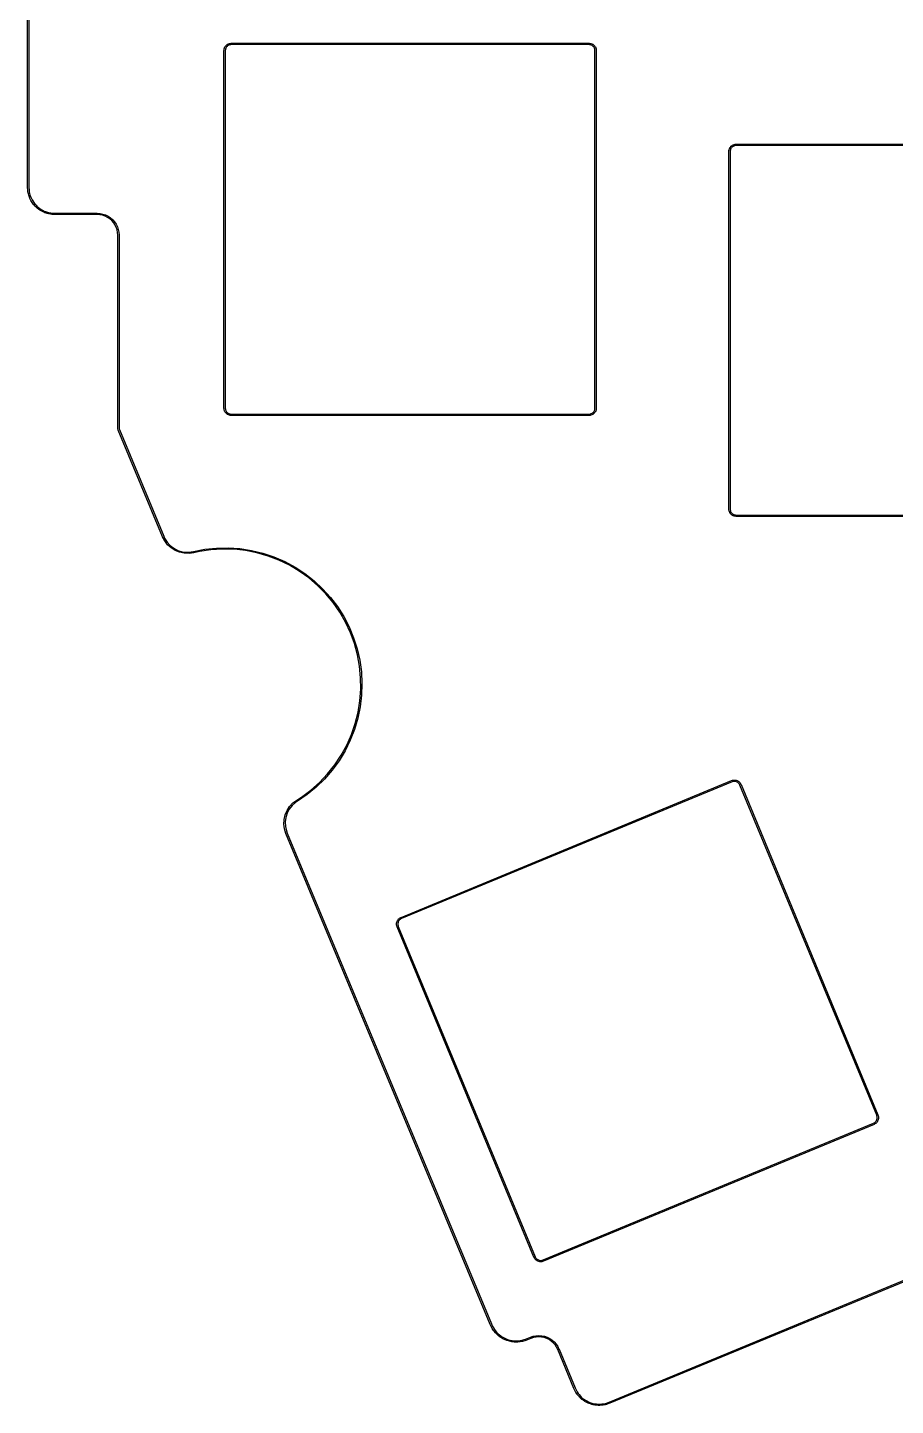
# Model space of a CAD drawing. Header units: millimetres. Extents: x 51 to 193, y -133 to -18.
# Drawn here: x 51.3 to 84.1, y -133 to -81 of the extents above; entities that cross this region are included whole.
import ezdxf

# ---------------------------------------------------------------- set-up
doc = ezdxf.new("R2010")
doc.units = ezdxf.units.MM
doc.layers.add('Edge.Cuts', color=254, linetype='CONTINUOUS', true_color=0xd0d2cd)

msp = doc.modelspace()

# ---------------------------------------------------------------- linework, layer by layer
at = {"layer": 'Edge.Cuts', "linetype": 'CONTINUOUS'}
for p, q in [((51.333, -86.986412), (51.333, -73.012594)), ((51.383, -73.013325), (51.383, -86.98568)), ((58.782707, -81.693611), (58.800875, -81.666421)), ((58.800875, -81.666421), (58.802042, -81.665253)), ((58.802042, -81.665253), (58.802866, -81.663827)), ((58.802866, -81.663827), (58.824427, -81.63924)), ((58.824427, -81.63924), (58.825736, -81.638235)), ((58.825736, -81.638235), (58.82674, -81.636927)), ((58.82674, -81.636927), (58.851327, -81.615365)), ((58.860942, -81.673434), (58.841543, -81.695555)), ((58.851327, -81.615365), (58.852755, -81.61454)), ((58.852755, -81.61454), (58.853921, -81.613375)), ((58.853921, -81.613375), (58.88111, -81.595207)), ((58.883058, -81.65404), (58.860942, -81.673434)), ((58.88111, -81.595207), (58.882634, -81.594575)), ((58.882634, -81.594575), (58.883942, -81.593572)), ((58.907524, -81.637692), (58.883058, -81.65404)), ((58.883942, -81.593572), (58.913272, -81.579108)), ((58.933915, -81.624676), (58.907524, -81.637692)), ((58.913272, -81.579108), (58.914866, -81.57868)), ((58.914866, -81.57868), (58.916293, -81.577857)), ((58.916293, -81.577857), (58.947259, -81.567346)), ((58.961772, -81.61522), (58.933915, -81.624676)), ((58.947259, -81.567346), (58.948892, -81.567131)), ((58.948892, -81.567131), (58.950418, -81.566499)), ((58.950418, -81.566499), (58.98249, -81.560119)), ((58.990644, -81.609477), (58.961772, -81.61522)), ((58.98249, -81.560119), (58.984143, -81.560119)), ((58.984143, -81.560119), (58.985733, -81.559693)), ((58.985733, -81.559693), (59.018365, -81.557554)), ((59.020811, -81.6075), (58.990644, -81.609477)), ((59.018365, -81.557554), (59.019185, -81.557662)), ((59.019185, -81.557662), (59.02, -81.5575)), ((59.02, -81.5575), (72.52, -81.5575)), ((72.519189, -81.6075), (59.020811, -81.6075)), ((72.549355, -81.609477), (72.519189, -81.6075)), ((72.52, -81.5575), (72.520814, -81.557662)), ((72.520814, -81.557662), (72.521635, -81.557554)), ((72.521635, -81.557554), (72.554267, -81.559693)), ((72.578226, -81.61522), (72.549355, -81.609477)), ((72.554267, -81.559693), (72.555857, -81.560119)), ((72.555857, -81.560119), (72.557509, -81.560119)), ((72.557509, -81.560119), (72.589582, -81.566499)), ((72.606078, -81.624674), (72.578226, -81.61522)), ((72.589582, -81.566499), (72.591107, -81.567131)), ((72.591107, -81.567131), (72.592741, -81.567346)), ((72.592741, -81.567346), (72.623706, -81.577857)), ((72.632472, -81.63769), (72.606078, -81.624674)), ((72.623706, -81.577857), (72.625131, -81.57868)), ((72.625131, -81.57868), (72.626729, -81.579108)), ((72.626729, -81.579108), (72.656058, -81.593573)), ((72.656944, -81.654043), (72.632472, -81.63769)), ((72.656058, -81.593573), (72.657364, -81.594575)), ((72.679065, -81.673442), (72.656944, -81.654043)), ((72.657364, -81.594575), (72.658889, -81.595207)), ((72.658889, -81.595207), (72.686079, -81.613375)), ((72.698459, -81.695558), (72.679065, -81.673442)), ((72.686079, -81.613375), (72.687246, -81.614542)), ((72.687246, -81.614542), (72.688673, -81.615366)), ((72.688673, -81.615366), (72.71326, -81.636927)), ((72.71326, -81.636927), (72.714264, -81.638236)), ((72.714264, -81.638236), (72.715573, -81.63924)), ((72.715573, -81.63924), (72.737135, -81.663827)), ((72.737135, -81.663827), (72.737959, -81.665255)), ((72.737959, -81.665255), (72.739125, -81.666421)), ((72.739125, -81.666421), (72.757293, -81.69361)), ((58.745, -81.8325), (58.745162, -81.831685)), ((58.745, -95.3325), (58.745, -81.8325)), ((58.745054, -81.830865), (58.747193, -81.798233)), ((58.745162, -81.831685), (58.745054, -81.830865)), ((58.747193, -81.798233), (58.747619, -81.796642)), ((58.747619, -81.794991), (58.753999, -81.762918)), ((58.747619, -81.796642), (58.747619, -81.794991)), ((58.753999, -81.762918), (58.754631, -81.761392)), ((58.754631, -81.761392), (58.754846, -81.759759)), ((58.754846, -81.759759), (58.765357, -81.728794)), ((58.765357, -81.728794), (58.76618, -81.727368)), ((58.76618, -81.727368), (58.766608, -81.725771)), ((58.766608, -81.725771), (58.781073, -81.696442)), ((58.781073, -81.696442), (58.782075, -81.695135)), ((58.782075, -81.695135), (58.782707, -81.693611)), ((58.796977, -81.803144), (58.795, -81.833311)), ((58.795, -81.833311), (58.795, -95.331688)), ((58.80272, -81.774273), (58.796977, -81.803144)), ((58.812174, -81.746421), (58.80272, -81.774273)), ((58.82519, -81.720027), (58.812174, -81.746421)), ((58.841543, -81.695555), (58.82519, -81.720027)), ((72.714807, -81.720024), (72.698459, -81.695558)), ((72.727823, -81.746415), (72.714807, -81.720024)), ((72.737279, -81.774272), (72.727823, -81.746415)), ((72.743022, -81.803144), (72.737279, -81.774272)), ((72.745, -81.833311), (72.743022, -81.803144)), ((72.745, -95.331688), (72.745, -81.833311)), ((72.757293, -81.69361), (72.757924, -81.695134)), ((72.757924, -81.695134), (72.758928, -81.696442)), ((72.758928, -81.696442), (72.773392, -81.725772)), ((72.773392, -81.725772), (72.773819, -81.727366)), ((72.773819, -81.727366), (72.774643, -81.728793)), ((72.774643, -81.728793), (72.785154, -81.759759)), ((72.785154, -81.759759), (72.785368, -81.761392)), ((72.785368, -81.761392), (72.786001, -81.762918)), ((72.786001, -81.762918), (72.792381, -81.79499)), ((72.792381, -81.79499), (72.792381, -81.796642)), ((72.792381, -81.796642), (72.792807, -81.798233)), ((72.792807, -81.798233), (72.794946, -81.830865)), ((72.794946, -81.830865), (72.794837, -81.831685)), ((72.794837, -81.831685), (72.795, -81.8325)), ((72.795, -81.8325), (72.795, -95.3325)), ((77.795, -85.6425), (77.795162, -85.641685)), ((77.795, -99.1425), (77.795, -85.6425)), ((77.795054, -85.640865), (77.797193, -85.608233)), ((77.795162, -85.641685), (77.795054, -85.640865)), ((77.797193, -85.608233), (77.797619, -85.606642)), ((77.797619, -85.604991), (77.803999, -85.572918)), ((77.797619, -85.606642), (77.797619, -85.604991)), ((77.803999, -85.572918), (77.804631, -85.571392)), ((77.804631, -85.571392), (77.804846, -85.569759)), ((77.804846, -85.569759), (77.815357, -85.538794)), ((77.815357, -85.538794), (77.81618, -85.537368)), ((77.81618, -85.537368), (77.816608, -85.535771)), ((77.816608, -85.535771), (77.831073, -85.506442)), ((77.831073, -85.506442), (77.832075, -85.505135)), ((77.832075, -85.505135), (77.832707, -85.503611)), ((77.832707, -85.503611), (77.850875, -85.476421)), ((77.846977, -85.613144), (77.845, -85.643311)), ((77.845, -85.643311), (77.845, -99.141688)), ((77.85272, -85.584273), (77.846977, -85.613144)), ((77.850875, -85.476421), (77.852042, -85.475253)), ((77.852042, -85.475253), (77.852866, -85.473827)), ((77.862174, -85.556421), (77.85272, -85.584273)), ((77.852866, -85.473827), (77.874427, -85.44924)), ((77.87519, -85.530027), (77.862174, -85.556421)), ((77.874427, -85.44924), (77.875736, -85.448235)), ((77.891543, -85.505555), (77.87519, -85.530027)), ((77.875736, -85.448235), (77.87674, -85.446927)), ((77.87674, -85.446927), (77.901327, -85.425365)), ((77.910942, -85.483434), (77.891543, -85.505555)), ((77.901327, -85.425365), (77.902755, -85.42454)), ((77.902755, -85.42454), (77.903921, -85.423375)), ((77.903921, -85.423375), (77.93111, -85.405207)), ((77.933058, -85.46404), (77.910942, -85.483434)), ((77.93111, -85.405207), (77.932634, -85.404575)), ((77.932634, -85.404575), (77.933942, -85.403572)), ((77.957524, -85.447692), (77.933058, -85.46404)), ((77.933942, -85.403572), (77.963272, -85.389108)), ((77.983915, -85.434676), (77.957524, -85.447692)), ((77.963272, -85.389108), (77.964866, -85.38868)), ((77.964866, -85.38868), (77.966293, -85.387857)), ((77.966293, -85.387857), (77.997259, -85.377346)), ((78.011772, -85.42522), (77.983915, -85.434676)), ((77.997259, -85.377346), (77.998892, -85.377131)), ((77.998892, -85.377131), (78.000418, -85.376499)), ((78.000418, -85.376499), (78.03249, -85.370119)), ((78.040644, -85.419477), (78.011772, -85.42522)), ((78.03249, -85.370119), (78.034143, -85.370119)), ((78.034143, -85.370119), (78.035733, -85.369693)), ((78.035733, -85.369693), (78.068365, -85.367554)), ((78.070811, -85.4175), (78.040644, -85.419477)), ((78.068365, -85.367554), (78.069185, -85.367662)), ((78.069185, -85.367662), (78.07, -85.3675)), ((78.07, -85.3675), (91.57, -85.3675)), ((91.569189, -85.4175), (78.070811, -85.4175)), ((51.333143, -86.987134), (51.333, -86.986412)), ((51.333042, -86.987865), (51.333143, -86.987134)), ((51.339884, -87.105349), (51.333042, -86.987865)), ((51.340116, -87.106241), (51.339884, -87.105349)), ((51.340056, -87.107159), (51.340116, -87.106241)), ((51.346878, -87.158978), (51.340056, -87.107159)), ((51.347144, -87.159761), (51.346878, -87.158978)), ((51.347144, -87.160592), (51.347144, -87.159761)), ((51.362445, -87.237513), (51.347144, -87.160592)), ((51.362762, -87.23828), (51.362445, -87.237513)), ((51.362817, -87.239106), (51.362762, -87.23828)), ((51.376344, -87.289591), (51.362817, -87.239106)), ((51.37671, -87.290334), (51.376344, -87.289591)), ((51.376819, -87.291157), (51.37671, -87.290334)), ((51.402029, -87.365423), (51.376819, -87.291157)), ((51.383, -86.98568), (51.389747, -87.10154)), ((51.389747, -87.10154), (51.396342, -87.151633)), ((51.396342, -87.151633), (51.411326, -87.226964)), ((51.402443, -87.36614), (51.402029, -87.365423)), ((51.402605, -87.366954), (51.402443, -87.36614)), ((51.422607, -87.415243), (51.402605, -87.366954)), ((51.411326, -87.226964), (51.424427, -87.275859)), ((51.424427, -87.275859), (51.44911, -87.348572)), ((51.44911, -87.348572), (51.468487, -87.39535)), ((51.468487, -87.39535), (51.502454, -87.464231)), ((51.423067, -87.415932), (51.422607, -87.415243)), ((51.423282, -87.416732), (51.423067, -87.415932)), ((51.457969, -87.487072), (51.423282, -87.416732)), ((51.458474, -87.487731), (51.457969, -87.487072)), ((51.458741, -87.488515), (51.458474, -87.487731)), ((51.484875, -87.533779), (51.458741, -87.488515)), ((51.48542, -87.5344), (51.484875, -87.533779)), ((51.485738, -87.535168), (51.48542, -87.5344)), ((51.52931, -87.600378), (51.485738, -87.535168)), ((51.502454, -87.464231), (51.527768, -87.508072)), ((51.527768, -87.508072), (51.570426, -87.571915)), ((51.529896, -87.600964), (51.52931, -87.600378)), ((51.530263, -87.601708), (51.529896, -87.600964)), ((51.56208, -87.643174), (51.530263, -87.601708)), ((51.562703, -87.64372), (51.56208, -87.643174)), ((51.563118, -87.644439), (51.562703, -87.64372)), ((51.614829, -87.703404), (51.563118, -87.644439)), ((51.570426, -87.571915), (51.601248, -87.612085)), ((51.601248, -87.612085), (51.651872, -87.669811)), ((51.615486, -87.703908), (51.614829, -87.703404)), ((51.615947, -87.704598), (51.615486, -87.703908)), ((51.652906, -87.741556), (51.615947, -87.704598)), ((51.651872, -87.669811), (51.687676, -87.705616)), ((51.653593, -87.742015), (51.652906, -87.741556)), ((51.654099, -87.742674), (51.653593, -87.742015)), ((51.713065, -87.794385), (51.654099, -87.742674)), ((51.687676, -87.705616), (51.745417, -87.756254)), ((51.713781, -87.794798), (51.713065, -87.794385)), ((51.714329, -87.795423), (51.713781, -87.794798)), ((51.755795, -87.82724), (51.714329, -87.795423)), ((51.745417, -87.756254), (51.785584, -87.787074)), ((51.756538, -87.827606), (51.755795, -87.82724)), ((51.757125, -87.828193), (51.756538, -87.827606)), ((51.822334, -87.871764), (51.757125, -87.828193)), ((51.785584, -87.787074), (51.84944, -87.829741)), ((51.823101, -87.872081), (51.822334, -87.871764)), ((51.823724, -87.872628), (51.823101, -87.872081)), ((51.868988, -87.898763), (51.823724, -87.872628)), ((51.84944, -87.829741), (51.89327, -87.855047)), ((51.869773, -87.899029), (51.868988, -87.898763)), ((51.870431, -87.899534), (51.869773, -87.899029)), ((51.940771, -87.934221), (51.870431, -87.899534)), ((51.89327, -87.855047), (51.962152, -87.889015)), ((51.962152, -87.889015), (52.008935, -87.908393)), ((52.008935, -87.908393), (52.081643, -87.933075)), ((51.941571, -87.934435), (51.940771, -87.934221)), ((51.942261, -87.934896), (51.941571, -87.934435)), ((51.990549, -87.954898), (51.942261, -87.934896)), ((51.991362, -87.955059), (51.990549, -87.954898)), ((51.99208, -87.955474), (51.991362, -87.955059)), ((52.066346, -87.980684), (51.99208, -87.955474)), ((52.067168, -87.980792), (52.066346, -87.980684)), ((52.067912, -87.981159), (52.067168, -87.980792)), ((52.118397, -87.994686), (52.067912, -87.981159)), ((52.081643, -87.933075), (52.130538, -87.946176)), ((52.119222, -87.99474), (52.118397, -87.994686)), ((52.11999, -87.995058), (52.119222, -87.99474)), ((52.196911, -88.010359), (52.11999, -87.995058)), ((52.130538, -87.946176), (52.205869, -87.96116)), ((52.197741, -88.010359), (52.196911, -88.010359)), ((52.198525, -88.010625), (52.197741, -88.010359)), ((52.250344, -88.017447), (52.198525, -88.010625)), ((52.205869, -87.96116), (52.255962, -87.967755)), ((52.251261, -88.017386), (52.250344, -88.017447)), ((52.252154, -88.017619), (52.251261, -88.017386)), ((52.369637, -88.024461), (52.252154, -88.017619)), ((52.255962, -87.967755), (52.371826, -87.974503)), ((52.370364, -88.024359), (52.369637, -88.024461)), ((52.371083, -88.024503), (52.370364, -88.024359)), ((53.959886, -88.024999), (52.371083, -88.024503)), ((52.371826, -87.974503), (53.960725, -87.975)), ((54.061851, -88.031681), (53.959886, -88.024999)), ((53.960725, -87.975), (53.961532, -87.97516)), ((53.961532, -87.97516), (53.962352, -87.975053)), ((53.962352, -87.975053), (54.066753, -87.981895)), ((54.16125, -88.051449), (54.061851, -88.031681)), ((54.066753, -87.981895), (54.068343, -87.982321)), ((54.068343, -87.982321), (54.069994, -87.982321)), ((54.069994, -87.982321), (54.17261, -88.002729)), ((54.257223, -88.084021), (54.16125, -88.051449)), ((54.17261, -88.002729), (54.174133, -88.00336)), ((54.174133, -88.00336), (54.175767, -88.003575)), ((54.175767, -88.003575), (54.274841, -88.037199)), ((54.348123, -88.128837), (54.257223, -88.084021)), ((54.274841, -88.037199), (54.276268, -88.038023)), ((54.276268, -88.038023), (54.277862, -88.03845)), ((54.277862, -88.03845), (54.371701, -88.084715)), ((54.432395, -88.185132), (54.348123, -88.128837)), ((54.371701, -88.084715), (54.37301, -88.085719)), ((54.37301, -88.085719), (54.374533, -88.08635)), ((54.374533, -88.08635), (54.461531, -88.144466)), ((54.508601, -88.251944), (54.432395, -88.185132)), ((54.461531, -88.144466), (54.462697, -88.145631)), ((54.462697, -88.145631), (54.464125, -88.146456)), ((54.464125, -88.146456), (54.542796, -88.215429)), ((54.575439, -88.328132), (54.508601, -88.251944)), ((54.542796, -88.215429), (54.543799, -88.216736)), ((54.543799, -88.216736), (54.545108, -88.21774)), ((54.545108, -88.21774), (54.614105, -88.296389)), ((54.631763, -88.412393), (54.575439, -88.328132)), ((54.614105, -88.296389), (54.61493, -88.297817)), ((54.61493, -88.297817), (54.616096, -88.298983)), ((54.616096, -88.298983), (54.674239, -88.385964)), ((54.676605, -88.503272), (54.631763, -88.412393)), ((54.674239, -88.385964), (54.67487, -88.387487)), ((54.67487, -88.387487), (54.675874, -88.388795)), ((54.675874, -88.388795), (54.722169, -88.482619)), ((54.709205, -88.599233), (54.676605, -88.503272)), ((54.729005, -88.698628), (54.709205, -88.599233)), ((54.722169, -88.482619), (54.722595, -88.48421)), ((54.722595, -88.48421), (54.723421, -88.485639)), ((54.723421, -88.485639), (54.757075, -88.584703)), ((54.735717, -88.800576), (54.729005, -88.698628)), ((54.737985, -96.098036), (54.735717, -88.800576)), ((54.757075, -88.584703), (54.75729, -88.586337)), ((54.75729, -88.586337), (54.757922, -88.587861)), ((54.757922, -88.587861), (54.778362, -88.690469)), ((54.778362, -88.690469), (54.778362, -88.692117)), ((54.778362, -88.692117), (54.77879, -88.693711)), ((54.77879, -88.693711), (54.785663, -88.798109)), ((54.785663, -88.798109), (54.785555, -88.79893)), ((54.785555, -88.79893), (54.785717, -88.799743)), ((54.785717, -88.799743), (54.787984, -96.097196)), ((58.745162, -95.333314), (58.745, -95.3325)), ((58.745054, -95.334135), (58.745162, -95.333314)), ((58.747193, -95.366767), (58.745054, -95.334135)), ((58.747619, -95.368357), (58.747193, -95.366767)), ((58.747619, -95.370009), (58.747619, -95.368357)), ((58.753999, -95.402082), (58.747619, -95.370009)), ((58.754631, -95.403607), (58.753999, -95.402082)), ((58.754846, -95.405241), (58.754631, -95.403607)), ((58.765357, -95.436206), (58.754846, -95.405241)), ((58.76618, -95.437631), (58.765357, -95.436206)), ((58.766608, -95.439229), (58.76618, -95.437631)), ((58.781073, -95.468558), (58.766608, -95.439229)), ((58.782075, -95.469864), (58.781073, -95.468558)), ((58.782707, -95.471389), (58.782075, -95.469864)), ((58.800875, -95.498579), (58.782707, -95.471389)), ((58.795, -95.331688), (58.796977, -95.361855)), ((58.796977, -95.361855), (58.80272, -95.390726)), ((58.802042, -95.499746), (58.800875, -95.498579)), ((58.802866, -95.501173), (58.802042, -95.499746)), ((58.80272, -95.390726), (58.812174, -95.418578)), ((58.824427, -95.52576), (58.802866, -95.501173)), ((58.812174, -95.418578), (58.82519, -95.444972)), ((58.825736, -95.526764), (58.824427, -95.52576)), ((58.82519, -95.444972), (58.841543, -95.469444)), ((58.82674, -95.528073), (58.825736, -95.526764)), ((58.851327, -95.549635), (58.82674, -95.528073)), ((58.841543, -95.469444), (58.860942, -95.491565)), ((58.852755, -95.550459), (58.851327, -95.549635)), ((58.853921, -95.551625), (58.852755, -95.550459)), ((58.88111, -95.569793), (58.853921, -95.551625)), ((58.860942, -95.491565), (58.883058, -95.510959)), ((58.882634, -95.570424), (58.88111, -95.569793)), ((58.883942, -95.571428), (58.882634, -95.570424)), ((58.883058, -95.510959), (58.907524, -95.527307)), ((58.913272, -95.585892), (58.883942, -95.571428)), ((58.907524, -95.527307), (58.933915, -95.540323)), ((58.914866, -95.586319), (58.913272, -95.585892)), ((58.916293, -95.587143), (58.914866, -95.586319)), ((58.947259, -95.597654), (58.916293, -95.587143)), ((58.933915, -95.540323), (58.961772, -95.549779)), ((58.948892, -95.597868), (58.947259, -95.597654)), ((58.950418, -95.598501), (58.948892, -95.597868)), ((58.98249, -95.604881), (58.950418, -95.598501)), ((58.961772, -95.549779), (58.990644, -95.555522)), ((58.984143, -95.604881), (58.98249, -95.604881)), ((58.985733, -95.605307), (58.984143, -95.604881)), ((59.018365, -95.607446), (58.985733, -95.605307)), ((58.990644, -95.555522), (59.020811, -95.5575)), ((59.019185, -95.607337), (59.018365, -95.607446)), ((59.02, -95.6075), (59.019185, -95.607337)), ((72.52, -95.6075), (59.02, -95.6075)), ((59.020811, -95.5575), (72.519189, -95.5575)), ((72.519189, -95.5575), (72.549355, -95.555522)), ((72.520814, -95.607337), (72.52, -95.6075)), ((72.521635, -95.607446), (72.520814, -95.607337)), ((72.554267, -95.605307), (72.521635, -95.607446)), ((72.549355, -95.555522), (72.578226, -95.549779)), ((72.555857, -95.604881), (72.554267, -95.605307)), ((72.557509, -95.604881), (72.555857, -95.604881)), ((72.589582, -95.598501), (72.557509, -95.604881)), ((72.578226, -95.549779), (72.606078, -95.540325)), ((72.591107, -95.597868), (72.589582, -95.598501)), ((72.592741, -95.597654), (72.591107, -95.597868)), ((72.623706, -95.587143), (72.592741, -95.597654)), ((72.606078, -95.540325), (72.632472, -95.527309)), ((72.625131, -95.586319), (72.623706, -95.587143)), ((72.626729, -95.585892), (72.625131, -95.586319)), ((72.656058, -95.571427), (72.626729, -95.585892)), ((72.632472, -95.527309), (72.656944, -95.510956)), ((72.657364, -95.570424), (72.656058, -95.571427)), ((72.656944, -95.510956), (72.679065, -95.491557)), ((72.658889, -95.569793), (72.657364, -95.570424)), ((72.686079, -95.551625), (72.658889, -95.569793)), ((72.679065, -95.491557), (72.698459, -95.469441)), ((72.687246, -95.550457), (72.686079, -95.551625)), ((72.688673, -95.549634), (72.687246, -95.550457)), ((72.71326, -95.528073), (72.688673, -95.549634)), ((72.698459, -95.469441), (72.714807, -95.444975)), ((72.714264, -95.526763), (72.71326, -95.528073)), ((72.715573, -95.52576), (72.714264, -95.526763)), ((72.714807, -95.444975), (72.727823, -95.418584)), ((72.737135, -95.501173), (72.715573, -95.52576)), ((72.727823, -95.418584), (72.737279, -95.390727)), ((72.737959, -95.499744), (72.737135, -95.501173)), ((72.737279, -95.390727), (72.743022, -95.361855)), ((72.739125, -95.498579), (72.737959, -95.499744)), ((72.757293, -95.47139), (72.739125, -95.498579)), ((72.743022, -95.361855), (72.745, -95.331688)), ((72.757924, -95.469865), (72.757293, -95.47139)), ((72.758928, -95.468558), (72.757924, -95.469865)), ((72.773392, -95.439228), (72.758928, -95.468558)), ((72.773819, -95.437633), (72.773392, -95.439228)), ((72.774643, -95.436207), (72.773819, -95.437633)), ((72.785154, -95.405241), (72.774643, -95.436207)), ((72.785368, -95.403607), (72.785154, -95.405241)), ((72.786001, -95.402082), (72.785368, -95.403607)), ((72.792381, -95.37001), (72.786001, -95.402082)), ((72.792807, -95.366767), (72.792381, -95.368357)), ((72.792381, -95.368357), (72.792381, -95.37001)), ((72.794946, -95.334135), (72.792807, -95.366767)), ((72.795, -95.3325), (72.794837, -95.333314)), ((72.794837, -95.333314), (72.794946, -95.334135)), ((54.738147, -96.09885), (54.737985, -96.098036)), ((54.738039, -96.099676), (54.738147, -96.09885)), ((54.73975, -96.125594), (54.738039, -96.099676)), ((54.7406, -96.128762), (54.73975, -96.125594)), ((54.741032, -96.132012), (54.7406, -96.128762)), ((54.74941, -96.156598), (54.741032, -96.132012)), ((54.749826, -96.157318), (54.74941, -96.156598)), ((54.74999, -96.158132), (54.749826, -96.157318)), ((56.425292, -100.187274), (54.74999, -96.158132)), ((54.787984, -96.097196), (54.789424, -96.119008)), ((54.789424, -96.119008), (54.796475, -96.139699)), ((54.796475, -96.139699), (56.47146, -100.168078)), ((77.795162, -99.143314), (77.795, -99.1425)), ((77.795054, -99.144135), (77.795162, -99.143314)), ((77.797193, -99.176767), (77.795054, -99.144135)), ((77.797619, -99.178357), (77.797193, -99.176767)), ((77.797619, -99.180009), (77.797619, -99.178357)), ((77.803999, -99.212082), (77.797619, -99.180009)), ((77.804631, -99.213607), (77.803999, -99.212082)), ((77.804846, -99.215241), (77.804631, -99.213607)), ((77.815357, -99.246206), (77.804846, -99.215241)), ((77.81618, -99.247631), (77.815357, -99.246206)), ((77.816608, -99.249229), (77.81618, -99.247631)), ((77.831073, -99.278558), (77.816608, -99.249229)), ((77.832075, -99.279864), (77.831073, -99.278558)), ((77.832707, -99.281389), (77.832075, -99.279864)), ((77.850875, -99.308579), (77.832707, -99.281389)), ((77.845, -99.141688), (77.846977, -99.171855)), ((77.846977, -99.171855), (77.85272, -99.200726)), ((77.852042, -99.309746), (77.850875, -99.308579)), ((77.852866, -99.311173), (77.852042, -99.309746)), ((77.85272, -99.200726), (77.862174, -99.228578)), ((77.874427, -99.33576), (77.852866, -99.311173)), ((77.862174, -99.228578), (77.87519, -99.254972)), ((77.875736, -99.336764), (77.874427, -99.33576)), ((77.87519, -99.254972), (77.891543, -99.279444)), ((77.87674, -99.338073), (77.875736, -99.336764)), ((77.901327, -99.359635), (77.87674, -99.338073)), ((77.891543, -99.279444), (77.910942, -99.301565)), ((77.902755, -99.360459), (77.901327, -99.359635)), ((77.903921, -99.361625), (77.902755, -99.360459)), ((77.93111, -99.379793), (77.903921, -99.361625)), ((77.910942, -99.301565), (77.933058, -99.320959)), ((77.933058, -99.320959), (77.957524, -99.337307)), ((77.957524, -99.337307), (77.983915, -99.350323)), ((77.983915, -99.350323), (78.011772, -99.359779)), ((78.011772, -99.359779), (78.040644, -99.365522)), ((78.040644, -99.365522), (78.070811, -99.3675)), ((77.932634, -99.380424), (77.93111, -99.379793)), ((77.933942, -99.381428), (77.932634, -99.380424)), ((77.963272, -99.395892), (77.933942, -99.381428)), ((77.964866, -99.396319), (77.963272, -99.395892)), ((77.966293, -99.397143), (77.964866, -99.396319)), ((77.997259, -99.407654), (77.966293, -99.397143)), ((77.998892, -99.407868), (77.997259, -99.407654)), ((78.000418, -99.408501), (77.998892, -99.407868)), ((78.03249, -99.414881), (78.000418, -99.408501)), ((78.034143, -99.414881), (78.03249, -99.414881)), ((78.035733, -99.415307), (78.034143, -99.414881)), ((78.068365, -99.417446), (78.035733, -99.415307)), ((78.069185, -99.417337), (78.068365, -99.417446)), ((78.07, -99.4175), (78.069185, -99.417337)), ((91.57, -99.4175), (78.07, -99.4175)), ((78.070811, -99.3675), (91.569189, -99.3675)), ((56.50878, -100.346854), (56.425292, -100.187274)), ((56.47146, -100.168078), (56.504528, -100.247449)), ((56.504528, -100.247449), (56.597325, -100.392231)), ((56.61891, -100.489357), (56.50878, -100.346854)), ((56.597325, -100.392231), (56.71403, -100.518537)), ((56.752282, -100.610385), (56.61891, -100.489357)), ((56.71403, -100.518537), (56.851041, -100.622465)), ((56.904779, -100.706201), (56.752282, -100.610385)), ((56.851041, -100.622465), (57.004128, -100.700809)), ((57.071692, -100.773847), (56.904779, -100.706201)), ((57.004128, -100.700809), (57.168564, -100.751149)), ((57.247868, -100.811234), (57.071692, -100.773847)), ((57.168564, -100.751149), (57.339272, -100.771931)), ((57.427868, -100.817208), (57.247868, -100.811234)), ((57.339272, -100.771931), (57.510982, -100.762514)), ((57.606136, -100.791585), (57.427868, -100.817208)), ((57.510982, -100.762514), (57.594702, -100.742909)), ((57.594702, -100.742909), (58.02822, -100.660402)), ((57.819065, -100.741611), (57.606136, -100.791585)), ((58.251878, -100.678224), (57.819065, -100.741611)), ((58.02822, -100.660402), (58.467191, -100.61513)), ((58.688518, -100.651942), (58.251878, -100.678224)), ((58.467191, -100.61513), (58.908423, -100.607422)), ((59.125809, -100.662956), (58.688518, -100.651942)), ((58.908423, -100.607422), (59.348708, -100.637333)), ((59.560572, -100.711186), (59.125809, -100.662956)), ((59.348708, -100.637333), (59.784843, -100.704648)), ((59.989645, -100.796282), (59.560572, -100.711186)), ((59.784843, -100.704648), (60.213658, -100.808875)), ((60.409908, -100.917625), (59.989645, -100.796282)), ((60.213658, -100.808875), (60.632033, -100.949257)), ((60.818304, -101.074332), (60.409908, -100.917625)), ((60.632033, -100.949257), (61.036928, -101.124773)), ((61.211865, -101.265263), (60.818304, -101.074332)), ((61.036928, -101.124773), (61.425396, -101.334147)), ((61.587728, -101.489031), (61.211865, -101.265263)), ((61.425396, -101.334147), (61.794614, -101.575857)), ((61.94316, -101.744007), (61.587728, -101.489031)), ((61.794614, -101.575857), (62.141896, -101.848144)), ((62.275576, -102.028339), (61.94316, -101.744007)), ((62.141896, -101.848144), (62.464717, -102.149029)), ((62.582559, -102.339958), (62.275576, -102.028339)), ((62.464717, -102.149029), (62.76073, -102.476324)), ((62.861876, -102.676598), (62.582559, -102.339958)), ((62.76073, -102.476324), (63.027782, -102.827648)), ((63.111497, -103.035811), (62.861876, -102.676598)), ((63.027782, -102.827648), (63.26393, -103.200447)), ((63.329607, -103.414986), (63.111497, -103.035811)), ((63.26393, -103.200447), (63.467459, -103.592009)), ((63.514618, -103.811364), (63.329607, -103.414986)), ((63.467459, -103.592009), (63.636887, -103.999489)), ((63.665187, -104.222064), (63.514618, -103.811364)), ((63.636887, -103.999489), (63.770983, -104.419921)), ((63.780217, -104.644098), (63.665187, -104.222064)), ((63.770983, -104.419921), (63.868772, -104.85025)), ((63.858872, -105.074398), (63.780217, -104.644098)), ((63.900581, -105.509835), (63.858872, -105.074398)), ((63.868772, -104.85025), (63.929542, -105.287345)), ((63.905041, -105.947242), (63.900581, -105.509835)), ((63.929542, -105.287345), (63.952851, -105.728028)), ((63.872217, -106.383439), (63.905041, -105.947242)), ((63.952851, -105.728028), (63.938531, -106.169095)), ((63.886684, -106.607339), (63.797689, -107.039571)), ((63.802351, -106.815253), (63.872217, -106.383439)), ((63.938531, -106.169095), (63.886684, -106.607339)), ((63.797689, -107.039571), (63.672193, -107.46265)), ((63.695948, -107.239545), (63.802351, -106.815253)), ((63.376892, -108.053296), (63.553784, -107.653228)), ((63.672193, -107.46265), (63.511107, -107.873499)), ((63.553784, -107.653228), (63.695948, -107.239545)), ((63.166558, -108.436838), (63.376892, -108.053296)), ((63.511107, -107.873499), (63.315603, -108.26913)), ((63.087104, -108.646666), (62.82727, -109.003361)), ((62.924312, -108.801066), (63.166558, -108.436838)), ((63.315603, -108.26913), (63.087104, -108.646666)), ((62.35135, -109.461143), (62.651916, -109.143331)), ((62.82727, -109.003361), (62.537991, -109.336622)), ((62.651916, -109.143331), (62.924312, -108.801066)), ((61.67464, -110.014363), (62.024799, -109.752193)), ((62.221371, -109.644026), (61.879712, -109.923337)), ((62.024799, -109.752193), (62.35135, -109.461143)), ((62.537991, -109.336622), (62.221371, -109.644026)), ((65.42563, -114.55997), (77.898004, -109.393744)), ((77.916384, -109.440249), (65.445515, -114.605852)), ((77.898004, -109.393744), (77.898817, -109.393582)), ((77.898817, -109.393582), (77.899535, -109.393168)), ((77.899535, -109.393168), (77.930501, -109.382657)), ((77.945014, -109.430531), (77.916384, -109.440249)), ((77.930501, -109.382657), (77.932134, -109.382442)), ((77.932134, -109.382442), (77.93366, -109.38181)), ((77.93366, -109.38181), (77.965732, -109.37543)), ((77.973886, -109.424788), (77.945014, -109.430531)), ((77.965732, -109.37543), (77.967385, -109.37543)), ((77.967385, -109.37543), (77.968975, -109.375004)), ((77.968975, -109.375004), (78.001607, -109.372865)), ((78.003241, -109.422864), (77.973886, -109.424788)), ((78.001607, -109.372865), (78.003242, -109.37308)), ((78.032596, -109.424788), (78.003241, -109.422864)), ((78.003242, -109.37308), (78.004877, -109.372865)), ((78.004877, -109.372865), (78.037508, -109.375004)), ((78.061469, -109.430532), (78.032596, -109.424788)), ((78.037508, -109.375004), (78.039098, -109.37543)), ((78.039098, -109.37543), (78.04075, -109.37543)), ((78.04075, -109.37543), (78.072823, -109.38181)), ((78.08932, -109.439985), (78.061469, -109.430532)), ((78.072823, -109.38181), (78.074349, -109.382442)), ((78.074349, -109.382442), (78.075981, -109.382657)), ((78.075981, -109.382657), (78.106948, -109.393167)), ((78.115714, -109.453001), (78.08932, -109.439985)), ((78.106948, -109.393167), (78.108377, -109.393992)), ((78.108377, -109.393992), (78.109971, -109.394419)), ((78.109971, -109.394419), (78.1393, -109.408884)), ((78.140186, -109.469354), (78.115714, -109.453001)), ((78.1393, -109.408884), (78.140606, -109.409886)), ((78.162299, -109.488746), (78.140186, -109.469354)), ((78.140606, -109.409886), (78.142131, -109.410518)), ((78.142131, -109.410518), (78.169321, -109.428686)), ((78.181701, -109.510869), (78.162299, -109.488746)), ((78.169321, -109.428686), (78.170488, -109.429853)), ((78.170488, -109.429853), (78.171915, -109.430677)), ((78.171915, -109.430677), (78.196502, -109.452238)), ((78.198049, -109.535335), (78.181701, -109.510869)), ((78.196502, -109.452238), (78.197505, -109.453546)), ((78.197505, -109.453546), (78.198814, -109.45455)), ((78.211426, -109.562458), (78.198049, -109.535335)), ((78.198814, -109.45455), (78.220376, -109.479137)), ((83.377029, -122.033327), (78.211426, -109.562458)), ((78.220376, -109.479137), (78.2212, -109.480565)), ((78.2212, -109.480565), (78.222367, -109.481732)), ((78.222367, -109.481732), (78.240535, -109.508921)), ((78.240535, -109.508921), (78.241166, -109.510445)), ((78.241166, -109.510445), (78.24217, -109.511753)), ((78.24217, -109.511753), (78.256634, -109.541083)), ((78.256634, -109.541083), (78.256848, -109.541883)), ((78.256848, -109.541883), (78.257309, -109.542573)), ((78.257309, -109.542573), (83.423535, -122.014947)), ((61.222471, -110.370252), (61.345171, -110.238416)), ((61.442561, -110.218057), (61.314795, -110.333161)), ((61.345171, -110.238416), (61.489051, -110.130091)), ((61.515499, -110.172523), (61.442561, -110.218057)), ((61.489051, -110.130091), (61.67464, -110.014363)), ((61.879712, -109.923337), (61.515499, -110.172523)), ((61.015391, -110.863265), (61.054996, -110.687575)), ((61.076471, -110.784725), (61.053538, -110.955157)), ((61.054996, -110.687575), (61.124741, -110.521528)), ((61.12888, -110.620937), (61.076471, -110.784725)), ((61.124741, -110.521528), (61.222471, -110.370252)), ((61.209147, -110.468851), (61.12888, -110.620937)), ((61.314795, -110.333161), (61.209147, -110.468851)), ((61.007148, -111.043176), (61.015391, -110.863265)), ((61.030522, -111.221752), (61.007148, -111.043176)), ((61.08479, -111.393481), (61.030522, -111.221752)), ((61.053538, -110.955157), (61.06079, -111.126973)), ((61.06079, -111.126973), (61.098002, -111.294867)), ((61.098002, -111.294867), (61.130958, -111.374285)), ((68.792516, -129.930752), (61.08479, -111.393481)), ((61.130958, -111.374285), (68.838526, -129.911175)), ((65.255922, -114.812402), (65.258061, -114.779771)), ((65.256137, -114.814037), (65.255922, -114.812402)), ((65.255922, -114.815672), (65.256137, -114.814037)), ((65.258061, -114.848304), (65.255922, -114.815672)), ((65.258061, -114.779771), (65.258487, -114.77818)), ((65.258487, -114.849894), (65.258061, -114.848304)), ((65.258487, -114.776529), (65.264867, -114.744456)), ((65.258487, -114.77818), (65.258487, -114.776529)), ((65.258487, -114.851546), (65.258487, -114.849894)), ((65.264867, -114.883619), (65.258487, -114.851546)), ((65.264867, -114.744456), (65.265499, -114.742929)), ((65.265499, -114.885144), (65.264867, -114.883619)), ((65.265499, -114.742929), (65.265714, -114.741298)), ((65.265714, -114.886778), (65.265499, -114.885144)), ((65.265714, -114.741298), (65.276224, -114.710331)), ((65.276225, -114.917743), (65.265714, -114.886778)), ((65.276224, -114.710331), (65.277049, -114.708901)), ((65.276638, -114.918459), (65.276225, -114.917743)), ((65.276801, -114.919275), (65.276638, -114.918459)), ((70.443027, -127.391649), (65.276801, -114.919275)), ((65.277049, -114.708901), (65.277476, -114.707308)), ((65.277476, -114.707308), (65.291941, -114.677979)), ((65.291941, -114.677979), (65.292943, -114.676672)), ((65.292943, -114.676672), (65.293575, -114.675148)), ((65.293575, -114.675148), (65.311743, -114.647958)), ((65.307845, -114.784682), (65.305921, -114.814037)), ((65.305921, -114.814037), (65.307845, -114.843392)), ((65.313589, -114.755809), (65.307845, -114.784682)), ((65.307845, -114.843392), (65.313588, -114.872263)), ((65.311743, -114.647958), (65.31291, -114.64679)), ((65.31291, -114.64679), (65.313734, -114.645364)), ((65.313588, -114.872263), (65.323306, -114.900894)), ((65.323042, -114.727958), (65.313589, -114.755809)), ((65.313734, -114.645364), (65.335295, -114.620777)), ((65.336058, -114.701564), (65.323042, -114.727958)), ((65.323306, -114.900894), (70.488904, -127.371751)), ((65.335295, -114.620777), (65.336603, -114.619773)), ((65.352411, -114.677092), (65.336058, -114.701564)), ((65.336603, -114.619773), (65.337607, -114.618465)), ((65.337607, -114.618465), (65.362194, -114.596903)), ((65.371803, -114.654979), (65.352411, -114.677092)), ((65.362194, -114.596903), (65.363622, -114.596078)), ((65.363622, -114.596078), (65.364789, -114.594912)), ((65.364789, -114.594912), (65.391978, -114.576744)), ((65.393926, -114.635577), (65.371803, -114.654979)), ((65.391978, -114.576744), (65.393502, -114.576112)), ((65.393502, -114.576112), (65.39481, -114.575109)), ((65.418392, -114.619229), (65.393926, -114.635577)), ((65.39481, -114.575109), (65.42414, -114.560645)), ((65.445515, -114.605852), (65.418392, -114.619229)), ((65.42414, -114.560645), (65.42494, -114.56043)), ((65.42494, -114.56043), (65.42563, -114.55997)), ((83.328532, -122.279242), (83.34793, -122.257122)), ((83.34793, -122.257122), (83.364275, -122.23266)), ((83.364275, -122.23266), (83.377292, -122.206267)), ((83.386747, -122.061957), (83.377029, -122.033327)), ((83.377292, -122.206267), (83.386748, -122.178404)), ((83.39249, -122.090829), (83.386747, -122.061957)), ((83.386748, -122.178404), (83.39249, -122.149539)), ((83.394414, -122.120184), (83.39249, -122.090829)), ((83.39249, -122.149539), (83.394414, -122.120184)), ((83.408396, -122.256243), (83.407392, -122.25755)), ((83.42286, -122.226913), (83.408396, -122.256243)), ((83.423287, -122.225317), (83.42286, -122.226913)), ((83.424111, -122.223891), (83.423287, -122.225317)), ((83.423535, -122.014947), (83.423696, -122.01576)), ((83.423696, -122.01576), (83.424111, -122.016478)), ((83.424111, -122.016478), (83.434622, -122.047444)), ((83.434622, -122.192925), (83.424111, -122.223891)), ((83.434622, -122.047444), (83.434836, -122.049077)), ((83.434836, -122.191291), (83.434622, -122.192925)), ((83.434836, -122.049077), (83.435469, -122.050603)), ((83.435469, -122.189766), (83.434836, -122.191291)), ((83.435469, -122.050603), (83.441849, -122.082675)), ((83.441849, -122.157694), (83.435469, -122.189766)), ((83.441849, -122.082675), (83.441849, -122.084327)), ((83.441849, -122.084327), (83.442275, -122.085918)), ((83.442275, -122.154451), (83.441849, -122.156041)), ((83.441849, -122.156041), (83.441849, -122.157694)), ((83.442275, -122.085918), (83.444414, -122.11855)), ((83.444414, -122.12182), (83.442275, -122.154451)), ((83.444414, -122.11855), (83.444198, -122.120185)), ((83.444198, -122.120185), (83.444414, -122.12182)), ((70.783951, -127.493972), (83.254808, -122.328374)), ((83.274706, -122.374252), (70.802332, -127.540478)), ((83.254808, -122.328374), (83.28194, -122.314994)), ((83.275394, -122.373791), (83.274706, -122.374252)), ((83.276197, -122.373577), (83.275394, -122.373791)), ((83.305526, -122.359112), (83.276197, -122.373577)), ((83.28194, -122.314994), (83.306408, -122.298644)), ((83.306832, -122.358109), (83.305526, -122.359112)), ((83.306408, -122.298644), (83.328532, -122.279242)), ((83.308357, -122.357478), (83.306832, -122.358109)), ((83.335547, -122.33931), (83.308357, -122.357478)), ((83.336713, -122.338143), (83.335547, -122.33931)), ((83.338142, -122.337319), (83.336713, -122.338143)), ((83.362728, -122.315757), (83.338142, -122.337319)), ((83.363732, -122.314448), (83.362728, -122.315757)), ((83.365041, -122.313444), (83.363732, -122.314448)), ((83.386602, -122.288858), (83.365041, -122.313444)), ((83.387425, -122.287431), (83.386602, -122.288858)), ((83.388593, -122.286264), (83.387425, -122.287431)), ((83.406761, -122.259075), (83.388593, -122.286264)), ((83.407392, -122.25755), (83.406761, -122.259075)), ((70.443487, -127.392337), (70.443027, -127.391649)), ((70.443702, -127.39314), (70.443487, -127.392337)), ((70.458167, -127.422469), (70.443702, -127.39314)), ((70.459169, -127.423775), (70.458167, -127.422469)), ((70.459801, -127.4253), (70.459169, -127.423775)), ((70.477969, -127.45249), (70.459801, -127.4253)), ((70.479135, -127.453656), (70.477969, -127.45249)), ((70.47996, -127.455085), (70.479135, -127.453656)), ((70.501522, -127.479671), (70.47996, -127.455085)), ((70.488904, -127.371751), (70.502284, -127.398883)), ((70.502284, -127.398883), (70.518634, -127.423351)), ((70.518634, -127.423351), (70.538036, -127.445475)), ((70.538036, -127.445475), (70.560156, -127.464873)), ((70.50283, -127.480675), (70.501522, -127.479671)), ((70.503835, -127.481984), (70.50283, -127.480675)), ((70.528421, -127.503545), (70.503835, -127.481984)), ((70.529847, -127.504368), (70.528421, -127.503545)), ((70.531015, -127.505536), (70.529847, -127.504368)), ((70.558204, -127.523704), (70.531015, -127.505536)), ((70.559728, -127.524335), (70.558204, -127.523704)), ((70.561036, -127.525339), (70.559728, -127.524335)), ((70.560156, -127.464873), (70.584618, -127.481218)), ((70.590366, -127.539803), (70.561036, -127.525339)), ((70.584618, -127.481218), (70.611011, -127.494235)), ((70.591961, -127.54023), (70.590366, -127.539803)), ((70.593388, -127.541054), (70.591961, -127.54023)), ((70.624354, -127.551565), (70.593388, -127.541054)), ((70.611011, -127.494235), (70.638874, -127.503691)), ((70.625987, -127.551779), (70.624354, -127.551565)), ((70.627513, -127.552412), (70.625987, -127.551779)), ((70.659585, -127.558792), (70.627513, -127.552412)), ((70.638874, -127.503691), (70.667739, -127.509433)), ((70.661238, -127.558792), (70.659585, -127.558792)), ((70.662828, -127.559218), (70.661238, -127.558792)), ((70.695459, -127.561357), (70.662828, -127.559218)), ((70.667739, -127.509433), (70.697094, -127.511357)), ((70.697094, -127.561141), (70.695459, -127.561357)), ((70.697094, -127.511357), (70.726449, -127.509433)), ((70.698729, -127.561357), (70.697094, -127.561141)), ((70.731361, -127.559218), (70.698729, -127.561357)), ((70.726449, -127.509433), (70.75532, -127.50369)), ((70.732951, -127.558792), (70.731361, -127.559218)), ((70.734603, -127.558792), (70.732951, -127.558792)), ((70.766676, -127.552412), (70.734603, -127.558792)), ((70.75532, -127.50369), (70.783951, -127.493972)), ((70.768201, -127.551779), (70.766676, -127.552412)), ((70.769835, -127.551565), (70.768201, -127.551779)), ((70.8008, -127.541054), (70.769835, -127.551565)), ((70.801516, -127.54064), (70.8008, -127.541054)), ((70.802332, -127.540478), (70.801516, -127.54064)), ((73.284758, -132.859342), (86.196965, -127.520683)), ((86.216748, -127.566609), (73.303178, -132.905832)), ((68.792738, -129.931083), (68.792516, -129.930752)), ((68.792829, -129.931473), (68.792738, -129.931083)), ((68.824592, -130.00156), (68.792829, -129.931473)), ((68.825113, -130.002287), (68.824592, -130.00156)), ((68.825377, -130.00314), (68.825113, -130.002287)), ((68.866654, -130.079402), (68.825377, -130.00314)), ((68.838526, -129.911175), (68.86977, -129.980117)), ((68.86977, -129.980117), (68.910123, -130.054674)), ((68.910123, -130.054674), (68.956657, -130.125746)), ((68.867327, -130.080214), (68.866654, -130.079402)), ((68.867724, -130.081197), (68.867327, -130.080214)), ((68.915225, -130.153744), (68.867724, -130.081197)), ((68.915739, -130.154268), (68.915225, -130.153744)), ((68.916053, -130.154932), (68.915739, -130.154268)), ((68.935944, -130.181782), (68.916053, -130.154932)), ((68.936487, -130.182274), (68.935944, -130.181782)), ((68.936839, -130.18292), (68.936487, -130.182274)), ((68.992405, -130.249493), (68.936839, -130.18292)), ((68.956657, -130.125746), (68.975687, -130.151433)), ((68.975687, -130.151433), (69.030121, -130.216651)), ((68.993226, -130.250155), (68.992405, -130.249493)), ((68.993809, -130.25104), (68.993226, -130.250155)), ((69.05474, -130.312742), (68.993809, -130.25104)), ((69.030121, -130.216651), (69.089727, -130.277012)), ((69.055446, -130.31322), (69.05474, -130.312742)), ((69.055965, -130.313902), (69.055446, -130.31322)), ((69.095902, -130.349227), (69.055965, -130.313902)), ((69.089727, -130.277012), (69.128395, -130.311215)), ((69.09664, -130.349657), (69.095902, -130.349227)), ((69.097202, -130.350301), (69.09664, -130.349657)), ((69.165883, -130.403242), (69.097202, -130.350301)), ((69.128395, -130.311215), (69.195828, -130.363194)), ((69.166539, -130.403567), (69.165883, -130.403242)), ((69.167054, -130.404092), (69.166539, -130.403567)), ((69.194656, -130.422925), (69.167054, -130.404092)), ((69.195329, -130.423211), (69.194656, -130.422925)), ((69.195874, -130.423706), (69.195329, -130.423211)), ((69.195828, -130.363194), (69.222237, -130.381214)), ((69.270212, -130.468356), (69.195874, -130.423706)), ((69.222237, -130.381214), (69.295063, -130.424957)), ((69.271206, -130.468712), (69.270212, -130.468356)), ((69.272046, -130.469356), (69.271206, -130.468712)), ((69.349852, -130.507643), (69.272046, -130.469356)), ((69.295063, -130.424957), (69.371163, -130.462404)), ((69.350676, -130.507863), (69.349852, -130.507643)), ((69.35139, -130.508337), (69.350676, -130.507863)), ((69.400709, -130.528598), (69.35139, -130.508337)), ((69.371163, -130.462404), (69.419244, -130.482157)), ((69.401232, -130.5287), (69.400709, -130.528598)), ((69.401684, -130.528974), (69.401232, -130.5287)), ((69.433096, -130.540369), (69.401684, -130.528974)), ((69.419244, -130.482157), (69.449463, -130.493119)), ((69.433821, -130.540479), (69.433096, -130.540369)), ((69.43447, -130.540823), (69.433821, -130.540479)), ((69.517562, -130.565627), (69.43447, -130.540823)), ((69.449463, -130.493119), (69.530855, -130.517415)), ((69.518612, -130.565725), (69.517562, -130.565627)), ((69.519587, -130.566141), (69.518612, -130.565725)), ((69.604461, -130.58392), (69.519587, -130.566141)), ((69.530855, -130.517415), (69.613693, -130.534768)), ((69.613693, -130.534768), (69.697667, -130.545141)), ((69.697667, -130.545141), (69.78244, -130.548474)), ((69.78244, -130.548474), (69.834039, -130.547018)), ((69.834039, -130.547018), (69.918491, -130.538912)), ((69.918491, -130.538912), (70.001757, -130.523821)), ((70.011697, -130.572834), (69.926371, -130.588298)), ((70.001757, -130.523821), (70.077951, -130.503411)), ((70.012665, -130.572452), (70.011697, -130.572834)), ((70.013708, -130.572384), (70.012665, -130.572452)), ((70.091776, -130.551472), (70.013708, -130.572384)), ((70.077951, -130.503411), (70.119059, -130.489076)), ((70.092614, -130.551058), (70.091776, -130.551472)), ((70.09354, -130.550929), (70.092614, -130.551058)), ((70.136184, -130.536058), (70.09354, -130.550929)), ((70.119059, -130.489076), (70.309451, -130.410358)), ((70.136802, -130.535694), (70.136184, -130.536058)), ((70.137504, -130.535555), (70.136802, -130.535694)), ((70.3278, -130.456876), (70.137504, -130.535555)), ((70.309451, -130.410358), (70.310264, -130.410196)), ((70.310264, -130.410196), (70.310982, -130.409783)), ((70.310982, -130.409783), (70.410095, -130.376209)), ((70.42458, -130.424093), (70.3278, -130.456876)), ((70.410095, -130.376209), (70.41173, -130.375994)), ((70.41173, -130.375994), (70.413254, -130.375365)), ((70.413254, -130.375365), (70.515903, -130.355015)), ((70.524017, -130.404379), (70.42458, -130.424093)), ((70.515903, -130.355015), (70.517551, -130.355016)), ((70.517551, -130.355016), (70.519145, -130.35459)), ((70.519145, -130.35459), (70.623571, -130.347814)), ((70.625179, -130.397815), (70.524017, -130.404379)), ((70.623571, -130.347814), (70.625208, -130.34803)), ((70.72632, -130.404509), (70.625179, -130.397815)), ((70.625208, -130.34803), (70.62684, -130.347817)), ((70.62684, -130.347817), (70.731257, -130.354728)), ((70.825731, -130.424351), (70.72632, -130.404509)), ((70.731257, -130.354728), (70.732849, -130.355155)), ((70.732849, -130.355155), (70.734499, -130.355157)), ((70.734499, -130.355157), (70.83712, -130.375638)), ((70.921691, -130.456994), (70.825731, -130.424351)), ((70.83712, -130.375638), (70.838642, -130.376269)), ((70.838642, -130.376269), (70.840278, -130.376486)), ((70.840278, -130.376486), (70.939347, -130.410187)), ((71.012576, -130.501886), (70.921691, -130.456994)), ((70.939347, -130.410187), (70.940773, -130.411011)), ((70.940773, -130.411011), (70.942368, -130.41144)), ((70.942368, -130.41144), (71.036192, -130.457784)), ((71.096826, -130.558259), (71.012576, -130.501886)), ((71.036192, -130.457784), (71.0375, -130.458789)), ((71.0375, -130.458789), (71.039023, -130.459421)), ((71.039023, -130.459421), (71.125994, -130.517616)), ((71.172992, -130.625141), (71.096826, -130.558259)), ((71.125994, -130.517616), (71.127158, -130.518782)), ((71.127158, -130.518782), (71.128587, -130.519608)), ((71.128587, -130.519608), (71.207219, -130.588655)), ((69.605519, -130.58393), (69.604461, -130.58392)), ((69.606522, -130.584262), (69.605519, -130.58393)), ((69.692584, -130.594893), (69.606522, -130.584262)), ((69.693636, -130.594815), (69.692584, -130.594893)), ((69.694667, -130.595063), (69.693636, -130.594815)), ((69.781315, -130.598469), (69.694667, -130.595063)), ((69.78216, -130.598335), (69.781315, -130.598469)), ((69.783002, -130.598478), (69.78216, -130.598335)), ((69.8363, -130.596975), (69.783002, -130.598478)), ((69.837132, -130.596784), (69.8363, -130.596975)), ((69.837984, -130.596871), (69.837132, -130.596784)), ((69.924302, -130.588585), (69.837984, -130.596871)), ((69.925316, -130.58828), (69.924302, -130.588585)), ((69.926371, -130.588298), (69.925316, -130.58828)), ((71.239781, -130.701398), (71.172992, -130.625141)), ((71.207219, -130.588655), (71.208222, -130.589964)), ((71.208222, -130.589964), (71.20953, -130.590969)), ((71.20953, -130.590969), (71.278477, -130.669691)), ((71.296046, -130.785722), (71.239781, -130.701398)), ((71.278477, -130.669691), (71.279299, -130.671118)), ((71.279299, -130.671118), (71.280466, -130.672286)), ((71.280466, -130.672286), (71.338547, -130.759332)), ((71.341185, -130.877404), (71.296046, -130.785722)), ((71.338547, -130.759332), (71.339177, -130.760856)), ((71.339177, -130.760856), (71.34018, -130.762165)), ((71.34018, -130.762165), (71.386403, -130.856048)), ((71.94721, -132.343147), (71.341185, -130.877404)), ((71.386403, -130.856048), (71.386617, -130.85685)), ((71.386617, -130.85685), (71.387077, -130.857539)), ((71.387077, -130.857539), (71.993135, -132.323364)), ((71.947618, -132.343759), (71.94721, -132.343147)), ((71.947804, -132.344474), (71.947618, -132.343759)), ((71.999016, -132.45043), (71.947804, -132.344474)), ((71.993135, -132.323364), (72.043637, -132.427851)), ((71.99957, -132.451164), (71.999016, -132.45043)), ((71.999866, -132.452037), (71.99957, -132.451164)), ((72.025971, -132.497318), (71.999866, -132.452037)), ((72.026515, -132.497939), (72.025971, -132.497318)), ((72.026833, -132.498708), (72.026515, -132.497939)), ((72.070363, -132.563946), (72.026833, -132.498708)), ((72.043637, -132.427851), (72.068878, -132.471635)), ((72.068878, -132.471635), (72.111494, -132.535505)), ((72.070949, -132.564532), (72.070363, -132.563946)), ((72.071315, -132.565276), (72.070949, -132.564532)), ((72.103106, -132.606762), (72.071315, -132.565276)), ((72.103729, -132.607309), (72.103106, -132.606762)), ((72.104143, -132.608027), (72.103729, -132.607309)), ((72.155816, -132.667026), (72.104143, -132.608027)), ((72.111494, -132.535505), (72.142289, -132.575693)), ((72.142289, -132.575693), (72.192899, -132.633476)), ((72.192899, -132.633476), (72.228666, -132.669289)), ((72.156473, -132.667531), (72.155816, -132.667026)), ((72.156934, -132.668221), (72.156473, -132.667531)), ((72.193868, -132.705203), (72.156934, -132.668221)), ((72.194558, -132.705664), (72.193868, -132.705203)), ((72.195061, -132.706321), (72.194558, -132.705664)), ((72.253993, -132.75807), (72.195061, -132.706321)), ((72.228666, -132.669289), (72.286367, -132.719957)), ((72.25471, -132.758484), (72.253993, -132.75807)), ((72.255257, -132.759109), (72.25471, -132.758484)), ((72.296702, -132.790954), (72.255257, -132.759109)), ((72.286367, -132.719957), (72.326513, -132.750804)), ((72.297444, -132.79132), (72.296702, -132.790954)), ((72.298031, -132.791908), (72.297444, -132.79132)), ((72.363214, -132.835522), (72.298031, -132.791908)), ((72.326513, -132.750804), (72.390338, -132.79351)), ((72.363978, -132.835839), (72.363214, -132.835522)), ((72.364602, -132.836387), (72.363978, -132.835839)), ((72.409849, -132.862549), (72.364602, -132.836387)), ((72.390338, -132.79351), (72.434168, -132.818853)), ((72.410633, -132.862815), (72.409849, -132.862549)), ((72.411291, -132.863321), (72.410633, -132.862815)), ((72.481609, -132.898054), (72.411291, -132.863321)), ((72.434168, -132.818853), (72.503016, -132.85286)), ((72.48241, -132.898269), (72.481609, -132.898054)), ((72.483099, -132.89873), (72.48241, -132.898269)), ((72.531374, -132.918763), (72.483099, -132.89873)), ((72.503016, -132.85286), (72.549792, -132.872271)), ((72.532188, -132.918925), (72.531374, -132.918763)), ((72.532905, -132.91934), (72.532188, -132.918925)), ((72.607154, -132.944598), (72.532905, -132.91934)), ((72.549792, -132.872271), (72.622483, -132.896998)), ((72.607975, -132.944706), (72.607154, -132.944598)), ((72.608719, -132.945074), (72.607975, -132.944706)), ((72.659196, -132.958634), (72.608719, -132.945074)), ((72.622483, -132.896998), (72.671385, -132.910135)), ((72.660024, -132.958688), (72.659196, -132.958634)), ((72.660789, -132.959006), (72.660024, -132.958688)), ((72.7377, -132.974357), (72.660789, -132.959006)), ((72.671385, -132.910135), (72.746676, -132.925162)), ((72.73853, -132.974357), (72.7377, -132.974357)), ((72.739314, -132.974624), (72.73853, -132.974357)), ((72.791128, -132.981479), (72.739314, -132.974624)), ((72.746676, -132.925162), (72.796878, -132.931804)), ((72.791956, -132.981425), (72.791128, -132.981479)), ((72.792756, -132.98164), (72.791956, -132.981425)), ((72.871013, -132.98682), (72.792756, -132.98164)), ((72.796878, -132.931804), (72.873492, -132.936875)), ((72.871833, -132.986712), (72.871013, -132.98682)), ((72.872648, -132.986875), (72.871833, -132.986712)), ((72.924914, -132.986909), (72.872648, -132.986875)), ((72.873492, -132.936875), (72.92412, -132.936908)), ((72.92412, -132.936908), (73.000768, -132.931934)), ((72.925725, -132.986748), (72.924914, -132.986909)), ((72.926549, -132.986857), (72.925725, -132.986748)), ((73.004812, -132.981777), (72.926549, -132.986857)), ((73.000768, -132.931934), (73.050952, -132.92536)), ((73.005612, -132.981563), (73.004812, -132.981777)), ((73.00644, -132.981618), (73.005612, -132.981563)), ((73.058264, -132.974829), (73.00644, -132.981618)), ((73.050952, -132.92536), (73.126292, -132.910424)), ((73.059048, -132.974563), (73.058264, -132.974829)), ((73.059878, -132.974564), (73.059048, -132.974563)), ((73.136809, -132.959313), (73.059878, -132.974564)), ((73.126292, -132.910424), (73.175109, -132.897377)), ((73.137576, -132.958995), (73.136809, -132.959313)), ((73.138403, -132.958942), (73.137576, -132.958995)), ((73.188897, -132.945447), (73.138403, -132.958942)), ((73.175109, -132.897377), (73.284758, -132.859342)), ((73.189723, -132.94504), (73.188897, -132.945447)), ((73.190635, -132.944914), (73.189723, -132.94504)), ((73.301819, -132.906348), (73.190635, -132.944914)), ((73.302454, -132.905975), (73.301819, -132.906348)), ((73.303178, -132.905832), (73.302454, -132.905975))]:
    msp.add_line(p, q, dxfattribs=at)

doc.saveas('drawing.dxf')
